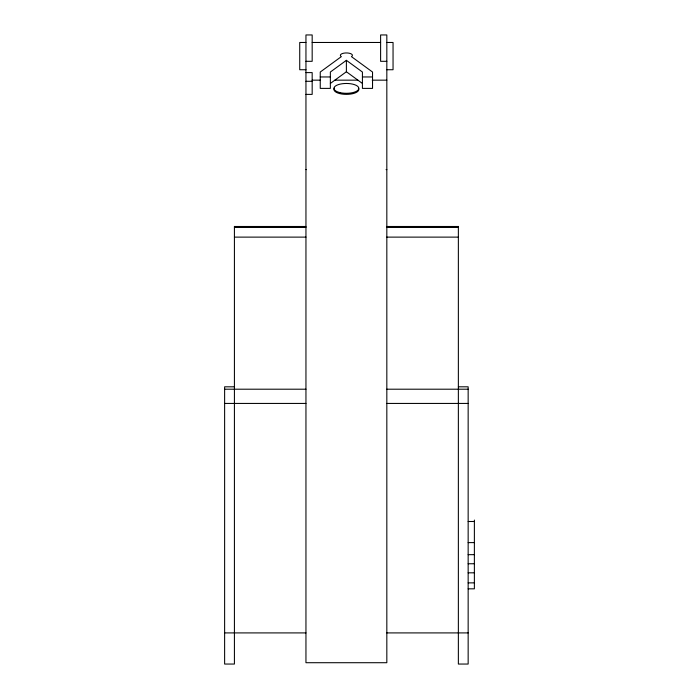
<?xml version="1.0" encoding="UTF-8"?>
<svg xmlns="http://www.w3.org/2000/svg" width="699" height="699" viewBox="0 0 699 699"><rect width="100%" height="100%" fill="white"/><g stroke="black" fill="none" stroke-linecap="round" stroke-linejoin="round"><path stroke-width="1.05" d="M346.389 60.324L330.356 72.032L330.356 88.389L320.247 88.389L320.247 72.032L341.339 56.628A6.038 2.385 0 0 1 342.431 53.526A6.038 2.385 0 0 1 350.348 53.526A6.038 2.385 0 0 1 351.44 56.628L372.532 72.032L372.532 88.389L362.423 88.389L362.423 72.032L346.389 60.324L346.389 71.752L362.423 83.461M330.356 83.461L346.389 71.752M305.952 42.473L299.731 42.473L299.731 69.734L305.952 69.734M312.173 42.473L380.606 42.473M386.827 42.473L393.048 42.473L393.048 69.734L386.827 69.734M305.952 61.311L312.173 61.311L312.173 34.95L305.952 34.95L305.952 662.713L386.827 662.713L386.827 34.95L380.606 34.95L380.606 61.311L386.827 61.311M305.952 72.6L312.173 72.6L312.173 94.391L305.952 94.391M320.247 76.96L330.356 76.96M362.423 76.96L372.532 76.96M312.173 80.158L320.57 80.158M334.882 80.158L357.897 80.158M372.191 80.158L386.827 80.158M305.952 81.294L312.173 81.294M305.952 169.586L306.433 169.586M386.084 169.586L386.827 169.586M234.418 226.485L305.952 226.485M386.827 226.485L458.361 226.485M234.418 227.472L305.952 227.472M386.827 227.472L458.361 227.472M234.418 237.118L305.952 237.118M386.827 237.118L458.361 237.118M234.418 386.809L224.624 386.809L224.624 664.05L234.418 664.05L234.418 226.406M458.361 386.809L468.155 386.809L468.155 664.05L458.361 664.05L458.361 226.406M224.624 389.203L305.952 389.203M386.827 389.203L468.155 389.203M224.624 403.437L305.952 403.437M386.827 403.437L468.155 403.437M468.155 521.498L474.376 521.498M468.155 542.607L474.376 542.607M468.155 554.665L474.376 554.665M468.155 563.752L474.376 563.752M468.155 572.822L474.376 572.822M468.155 582.87L474.376 582.87M468.155 588.829L474.376 588.829L474.376 520.065M224.624 632.91L305.952 632.91M386.827 632.91L468.155 632.91M358.404 88.17A12.442 4.919 0 0 1 346.389 94.365A12.442 4.919 0 0 1 334.375 88.17M340.168 92.652A12.442 4.919 0 0 0 358.832 88.389A12.442 4.919 0 0 0 340.168 84.125A12.442 4.919 0 0 0 340.168 92.652"/></g></svg>
